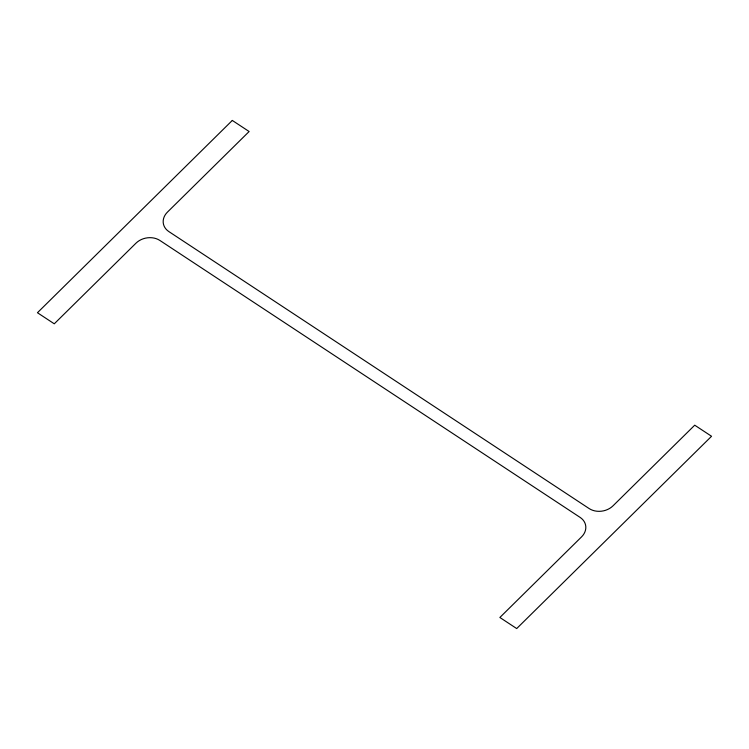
<?xml version="1.0" encoding="UTF-8"?>
<svg xmlns="http://www.w3.org/2000/svg" width="749" height="749" viewBox="0 0 749 749"><rect width="100%" height="100%" fill="white"/><g stroke="black" fill="none" stroke-linecap="round" stroke-linejoin="round"><path stroke-width="1.12" d="M232.302 120.439L37.45 312.726L54.274 323.811L135.962 243.191A17.049 13.763 -10.8 0 1 159.883 240.457L580.129 517.409A17.049 13.763 -10.8 0 1 581.57 536.864L499.873 617.476L516.698 628.561L711.55 436.274L694.726 425.189L613.038 505.809A17.049 13.763 -10.8 0 1 589.117 508.543L168.871 231.591A17.049 13.763 -10.8 0 1 167.43 212.136L249.127 131.524L232.302 120.439"/></g></svg>
